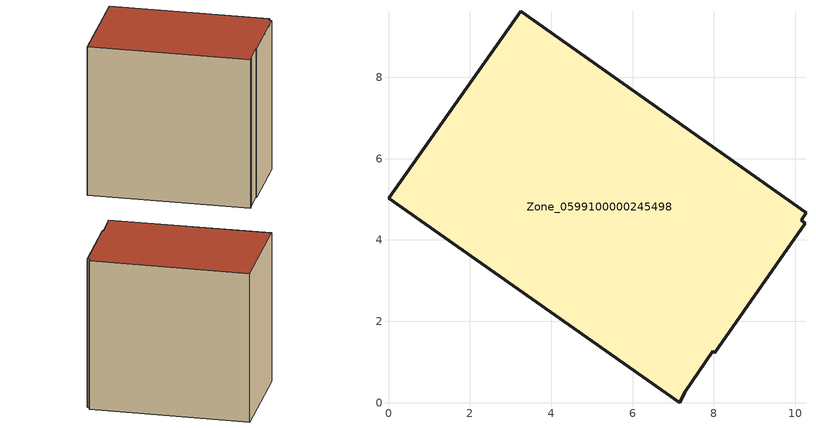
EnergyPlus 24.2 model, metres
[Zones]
Zone_0599100000245498
 floor ground (C_G): 7.16,0 0,5.03 3.25,9.62 10.27,4.67 10.14,4.49 10.25,4.41 8.02,1.23 7.97,1.27 7.28,0.25 z0
 wall outside (C_F): 0,5.03 7.16,0 7.28,0.25 7.97,1.27 8.02,1.23 10.25,4.41 10.14,4.49 10.27,4.67 3.25,9.62 0,5.03 z0:8.43
 roof outside (C_R): 7.28,0.25 7.97,1.27 8.02,1.23 10.25,4.41 10.14,4.49 10.27,4.67 3.25,9.62 0,5.03 7.16,0 z8.43
[BUILDING]
Pand.0599100000245498: North Axis=0; Terrain=City; Loads Convergence Tolerance Value=0.04; Temperature Convergence Tolerance Value=0.4; Solar Distribution=FullExterior; Maximum Number of Warmup Days=25; Minimum Number of Warmup Days=1
[Site:Location]
Rotterdam.The.Hague.AP_ZH_NLD Design_Conditions: Latitude=51.96; Longitude=4.45; Time Zone=1; Elevation=-4.5
[SITE:GROUNDTEMPERATURE:BUILDINGSURFACE]
18, 18, 18, 18, 18, 18, 18, 18, 18, 18, 18, 18
[MATERIAL] Thermal Absorptance=0.9; Solar Absorptance=0.7; Visible Absorptance=0.7
Name | Roughness | Thickness | Conductivity | Density | Specific Heat
G.TC.1975-1991 | MediumSmooth | 0.15 | 0.288461 | 540 | 1210
F.TC.1975-1991 | Rough | 0.3 | 0.230769 | 1920 | 840
R.TC.1975-1991 | MediumRough | 0.2 | 0.153846 | 1500 | 1000
[CONSTRUCTION]
C_G: G.TC.1975-1991
C_F: F.TC.1975-1991
C_R: R.TC.1975-1991
[ZONE]
Zone_0599100000245498: Type=1; Multiplier=1; Ceiling Height=Autocalculate; Volume=Autocalculate; Floor Area=autocalculate; Part of Total Floor Area=Yes
[ZONEINFILTRATION:DESIGNFLOWRATE]
Infil_Zone_0599100000245498: Zone or ZoneList or Space or SpaceList=Zone_0599100000245498; Schedule=AlwaysOn; Design Flow Rate Calculation Method=Flow/Area; Flow Rate per Floor Area=0.003; Constant Term Coefficient=1; Temperature Term Coefficient=0; Velocity Term Coefficient=0; Velocity Squared Term Coefficient=0
[HVACTEMPLATE:ZONE:IDEALLOADSAIRSYSTEM]
Zone_0599100000245498: Maximum Heating Supply Air Temperature=50; Minimum Cooling Supply Air Temperature=13; Maximum Heating Supply Air Humidity Ratio=0.0156; Minimum Cooling Supply Air Humidity Ratio=0.0077; Heating Limit=NoLimit; Cooling Limit=NoLimit; Dehumidification Control Type=ConstantSensibleHeatRatio; Cooling Sensible Heat Ratio=0.7; Dehumidification Setpoint=60; Humidification Control Type=None; Humidification Setpoint=30; Outdoor Air Method=None; Outdoor Air Flow Rate per Person=0.00944; Outdoor Air Flow Rate per Zone Floor Area=0; Outdoor Air Flow Rate per Zone=0; Demand Controlled Ventilation Type=None; Outdoor Air Economizer Type=NoEconomizer; Heat Recovery Type=None; Sensible Heat Recovery Effectiveness=0.7; Latent Heat Recovery Effectiveness=0.65
[ZONECONTROL:THERMOSTAT]
ThermostatControl_Zone_0599100000245498: Zone or ZoneList=Zone_0599100000245498; Control Type Schedule=DualSetpointControlType; Control 1=Thermostat_Zone_0599100000245498; Temperature Difference Between Cutout And Setpoint=0
[THERMOSTATSETPOINT:DUALSETPOINT]
Thermostat_Zone_0599100000245498: Heating Setpoint Temperature Schedule=HeatingSetpoint_Zone_0599100000245498; Cooling Setpoint Temperature Schedule=CoolingSetpoint_Zone_0599100000245498
[SCHEDULE:COMPACT]
HeatingSetpoint_Zone_0599100000245498: Through: 12/31, For: AllDays, Until: 24:00, 21
CoolingSetpoint_Zone_0599100000245498: Through: 12/31, For: AllDays, Until: 24:00, 24
DualSetpointControlType: Through: 12/31, For: AllDays, Until: 24:00, 4
AlwaysOn: Through: 12/31, For: AllDays, Until: 24:00, 1
